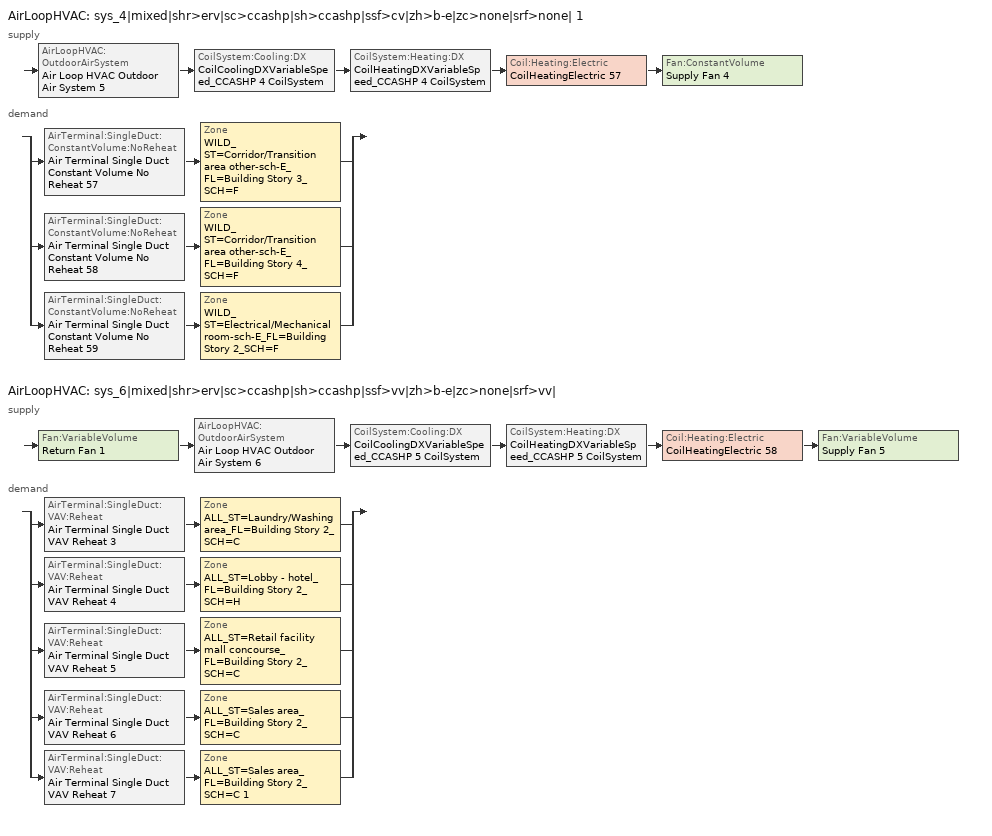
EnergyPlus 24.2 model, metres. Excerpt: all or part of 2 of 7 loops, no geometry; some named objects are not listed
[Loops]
AirLoopHVAC 'sys_4|mixed|shr>erv|sc>ccashp|sh>ccashp|ssf>cv|zh>b-e|zc>none|srf>none| 1'
 supply: AirLoopHVAC:OutdoorAirSystem 'Air Loop HVAC Outdoor Air System 5' > CoilSystem:Cooling:DX 'CoilCoolingDXVariableSpeed_CCASHP 4 CoilSystem' > CoilSystem:Heating:DX 'CoilHeatingDXVariableSpeed_CCASHP 4 CoilSystem' > Coil:Heating:Electric 'CoilHeatingElectric 57' > Fan:ConstantVolume 'Supply Fan 4'
 demand: split
  | AirTerminal:SingleDuct:ConstantVolume:NoReheat 'Air Terminal Single Duct Constant Volume No Reheat 57' > Zone 'WILD_ST=Corridor/Transition area other-sch-E_FL=Building Story 3_SCH=F'
  | AirTerminal:SingleDuct:ConstantVolume:NoReheat 'Air Terminal Single Duct Constant Volume No Reheat 58' > Zone 'WILD_ST=Corridor/Transition area other-sch-E_FL=Building Story 4_SCH=F'
  | AirTerminal:SingleDuct:ConstantVolume:NoReheat 'Air Terminal Single Duct Constant Volume No Reheat 59' > Zone 'WILD_ST=Electrical/Mechanical room-sch-E_FL=Building Story 2_SCH=F'
AirLoopHVAC 'sys_6|mixed|shr>erv|sc>ccashp|sh>ccashp|ssf>vv|zh>b-e|zc>none|srf>vv|'
 supply: Fan:VariableVolume 'Return Fan 1' > AirLoopHVAC:OutdoorAirSystem 'Air Loop HVAC Outdoor Air System 6' > CoilSystem:Cooling:DX 'CoilCoolingDXVariableSpeed_CCASHP 5 CoilSystem' > CoilSystem:Heating:DX 'CoilHeatingDXVariableSpeed_CCASHP 5 CoilSystem' > Coil:Heating:Electric 'CoilHeatingElectric 58' > Fan:VariableVolume 'Supply Fan 5'
 demand: split
  | AirTerminal:SingleDuct:VAV:Reheat 'Air Terminal Single Duct VAV Reheat 3' > Zone 'ALL_ST=Laundry/Washing area_FL=Building Story 2_SCH=C'
  | AirTerminal:SingleDuct:VAV:Reheat 'Air Terminal Single Duct VAV Reheat 4' > Zone 'ALL_ST=Lobby - hotel_FL=Building Story 2_SCH=H'
  | AirTerminal:SingleDuct:VAV:Reheat 'Air Terminal Single Duct VAV Reheat 5' > Zone 'ALL_ST=Retail facility mall concourse_FL=Building Story 2_SCH=C'
  | AirTerminal:SingleDuct:VAV:Reheat 'Air Terminal Single Duct VAV Reheat 6' > Zone 'ALL_ST=Sales area_FL=Building Story 2_SCH=C'
  | AirTerminal:SingleDuct:VAV:Reheat 'Air Terminal Single Duct VAV Reheat 7' > Zone 'ALL_ST=Sales area_FL=Building Story 2_SCH=C 1'
[ZoneControl:Thermostat] Temperature Difference Between Cutout And Setpoint {deltaC}=0
Name | Zone or ZoneList | Control Type Schedule | Control 1
ALL_ST=Laundry/Washing area_FL=Building Story 2_SCH=C Thermostat | ALL_ST=Laundry/Washing area_FL=Building Story 2_SCH=C | ALL_ST=Laundry/Washing area_FL=Building Story 2_SCH=C Thermostat Schedule | Space Function Laundry/Washing area Thermostat 3
ALL_ST=Lobby - hotel_FL=Building Story 2_SCH=H Thermostat | ALL_ST=Lobby - hotel_FL=Building Story 2_SCH=H | ALL_ST=Lobby - hotel_FL=Building Story 2_SCH=H Thermostat Schedule | Space Function Lobby - hotel Thermostat 3
ALL_ST=Retail facility mall concourse_FL=Building Story 2_SCH=C Thermostat | ALL_ST=Retail facility mall concourse_FL=Building Story 2_SCH=C | ALL_ST=Retail facility mall concourse_FL=Building Story 2_SCH=C Thermostat Schedule | Space Function Retail facility mall concourse Thermostat 3
ALL_ST=Sales area_FL=Building Story 2_SCH=C Thermostat | ALL_ST=Sales area_FL=Building Story 2_SCH=C | ALL_ST=Sales area_FL=Building Story 2_SCH=C Thermostat Schedule | Space Function Sales area Thermostat 5
ALL_ST=Sales area_FL=Building Story 2_SCH=C 1 Thermostat | ALL_ST=Sales area_FL=Building Story 2_SCH=C 1 | ALL_ST=Sales area_FL=Building Story 2_SCH=C 1 Thermostat Schedule | Space Function Sales area Thermostat 6
WILD_ST=Corridor/Transition area other-sch-E_FL=Building Story 3_SCH=F Thermostat | WILD_ST=Corridor/Transition area other-sch-E_FL=Building Story 3_SCH=F | WILD_ST=Corridor/Transition area other-sch-E_FL=Building Story 3_SCH=F Thermostat Schedule | Space Function Corridor/Transition area other-sch-F Thermostat 1
WILD_ST=Corridor/Transition area other-sch-E_FL=Building Story 4_SCH=F Thermostat | WILD_ST=Corridor/Transition area other-sch-E_FL=Building Story 4_SCH=F | WILD_ST=Corridor/Transition area other-sch-E_FL=Building Story 4_SCH=F Thermostat Schedule | Space Function Corridor/Transition area other-sch-F Thermostat 2
WILD_ST=Electrical/Mechanical room-sch-E_FL=Building Story 2_SCH=F Thermostat | WILD_ST=Electrical/Mechanical room-sch-E_FL=Building Story 2_SCH=F | WILD_ST=Electrical/Mechanical room-sch-E_FL=Building Story 2_SCH=F Thermostat Schedule | Space Function Electrical/Mechanical room-sch-F Thermostat 1
[ThermostatSetpoint:DualSetpoint]
Name | Heating Setpoint Temperature Schedule | Cooling Setpoint Temperature Schedule
Space Function Laundry/Washing area Thermostat 3; Space Function Retail facility mall concourse Thermostat 3; Space Function Sales area Thermostat 5; Space Function Sales area Thermostat 6 | NECB-C-Thermostat Setpoint-Heating | NECB-C-Thermostat Setpoint-Cooling
Space Function Lobby - hotel Thermostat 3 | NECB-H-Thermostat Setpoint-Heating | NECB-H-Thermostat Setpoint-Cooling
Space Function Corridor/Transition area other-sch-F Thermostat 1; Space Function Corridor/Transition area other-sch-F Thermostat 2; Space Function Electrical/Mechanical room-sch-F Thermostat 1 | NECB-F-Thermostat Setpoint-Heating | NECB-F-Thermostat Setpoint-Cooling
[AirTerminal:SingleDuct:VAV:Reheat] Availability Schedule=Always On Discrete; Maximum Air Flow Rate {m3/s}=Autosize; Zone Minimum Air Flow Input Method=Constant; Constant Minimum Air Flow Fraction=0.3; Fixed Minimum Air Flow Rate {m3/s}=0; Maximum Hot Water or Steam Flow Rate {m3/s}=Autosize; Minimum Hot Water or Steam Flow Rate {m3/s}=0; Convergence Tolerance=0.001; Damper Heating Action=Normal; Maximum Flow per Zone Floor Area During Reheat {m3/s-m2}=Autocalculate; Maximum Flow Fraction During Reheat=0.5; Maximum Reheat Air Temperature {C}=43
Name | Reheat Coil
Air Terminal Single Duct VAV Reheat 3 | Coil Heating Electric 3
Air Terminal Single Duct VAV Reheat 4 | Coil Heating Electric 4
Air Terminal Single Duct VAV Reheat 5 | Coil Heating Electric 5
Air Terminal Single Duct VAV Reheat 6 | Coil Heating Electric 6
Air Terminal Single Duct VAV Reheat 7 | Coil Heating Electric 7
[Coil:Heating:Electric] Availability Schedule=Always On Discrete; Efficiency=1
Name | Nominal Capacity {W}
Coil Heating Electric 3 | 6949.24
Coil Heating Electric 4 | 32207.8
Coil Heating Electric 5 | 13501.1
Coil Heating Electric 6 | 3606.27
Coil Heating Electric 7 | 5549.28
CoilHeatingElectric 57; CoilHeatingElectric 58 | Autosize
[ZoneHVAC:Baseboard:Convective:Electric] Availability Schedule=Always On Discrete; Heating Design Capacity {W}=Autosize; Efficiency=1
ZoneHVACBaseboardConvectiveElectric 61; ZoneHVACBaseboardConvectiveElectric 62; ZoneHVACBaseboardConvectiveElectric 63; ZoneHVACBaseboardConvectiveElectric 64; ZoneHVACBaseboardConvectiveElectric 65; ZoneHVACBaseboardConvectiveElectric 58; ZoneHVACBaseboardConvectiveElectric 59; ZoneHVACBaseboardConvectiveElectric 60
[Zone equipment]
ALL_ST=Laundry/Washing area_FL=Building Story 2_SCH=C: Air Terminal Single Duct VAV Reheat 3, ZoneHVACBaseboardConvectiveElectric 61
ALL_ST=Lobby - hotel_FL=Building Story 2_SCH=H: Air Terminal Single Duct VAV Reheat 4, ZoneHVACBaseboardConvectiveElectric 62
ALL_ST=Retail facility mall concourse_FL=Building Story 2_SCH=C: Air Terminal Single Duct VAV Reheat 5, ZoneHVACBaseboardConvectiveElectric 63
ALL_ST=Sales area_FL=Building Story 2_SCH=C: Air Terminal Single Duct VAV Reheat 6, ZoneHVACBaseboardConvectiveElectric 64
ALL_ST=Sales area_FL=Building Story 2_SCH=C 1: Air Terminal Single Duct VAV Reheat 7, ZoneHVACBaseboardConvectiveElectric 65
WILD_ST=Corridor/Transition area other-sch-E_FL=Building Story 3_SCH=F: Air Terminal Single Duct Constant Volume No Reheat 57, ZoneHVACBaseboardConvectiveElectric 58
WILD_ST=Corridor/Transition area other-sch-E_FL=Building Story 4_SCH=F: Air Terminal Single Duct Constant Volume No Reheat 58, ZoneHVACBaseboardConvectiveElectric 59
WILD_ST=Electrical/Mechanical room-sch-E_FL=Building Story 2_SCH=F: Air Terminal Single Duct Constant Volume No Reheat 59, ZoneHVACBaseboardConvectiveElectric 60
[Sizing:Zone] Zone Cooling Design Supply Air Temperature Input Method=TemperatureDifference; Zone Cooling Design Supply Air Temperature {C}=13; Zone Cooling Design Supply Air Temperature Difference {deltaC}=11; Zone Heating Design Supply Air Temperature Input Method=TemperatureDifference; Zone Heating Design Supply Air Temperature {C}=43; Zone Heating Design Supply Air Temperature Difference {deltaC}=21; Zone Cooling Design Supply Air Humidity Ratio {kgWater/kgDryAir}=0.0085; Zone Heating Design Supply Air Humidity Ratio {kgWater/kgDryAir}=0.008; Zone Heating Sizing Factor=1.3; Zone Cooling Sizing Factor=1.1; Cooling Design Air Flow Method=DesignDay; Cooling Design Air Flow Rate {m3/s}=0; Cooling Minimum Air Flow per Zone Floor Area {m3/s-m2}=0.000762; Cooling Minimum Air Flow {m3/s}=0; Cooling Minimum Air Flow Fraction=0; Heating Design Air Flow Method=DesignDay; Heating Design Air Flow Rate {m3/s}=0; Heating Maximum Air Flow per Zone Floor Area {m3/s-m2}=0.002032; Heating Maximum Air Flow {m3/s}=0.141576; Heating Maximum Air Flow Fraction=0.3; Account for Dedicated Outdoor Air System=No; Zone Load Sizing Method=Sensible Load Only No Latent Load; Zone Latent Cooling Design Supply Air Humidity Ratio Input Method=HumidityRatioDifference; Zone Cooling Design Supply Air Humidity Ratio Difference {kgWater/kgDryAir}=0.005; Zone Latent Heating Design Supply Air Humidity Ratio Input Method=HumidityRatioDifference; Zone Humidification Design Supply Air Humidity Ratio Difference {kgWater/kgDryAir}=0.005; Type of Space Sum to Use=Coincident
Name | Design Specification Outdoor Air Object
ALL_ST=Laundry/Washing area_FL=Building Story 2_SCH=C | ALL_ST=Laundry/Washing area_FL=Building Story 2_SCH=C DSOA Space List
ALL_ST=Lobby - hotel_FL=Building Story 2_SCH=H | ALL_ST=Lobby - hotel_FL=Building Story 2_SCH=H DSOA Space List
ALL_ST=Retail facility mall concourse_FL=Building Story 2_SCH=C | ALL_ST=Retail facility mall concourse_FL=Building Story 2_SCH=C DSOA Space List
ALL_ST=Sales area_FL=Building Story 2_SCH=C | ALL_ST=Sales area_FL=Building Story 2_SCH=C DSOA Space List
ALL_ST=Sales area_FL=Building Story 2_SCH=C 1 | ALL_ST=Sales area_FL=Building Story 2_SCH=C 1 DSOA Space List
WILD_ST=Corridor/Transition area other-sch-E_FL=Building Story 3_SCH=F | WILD_ST=Corridor/Transition area other-sch-E_FL=Building Story 3_SCH=F DSOA Space List
WILD_ST=Corridor/Transition area other-sch-E_FL=Building Story 4_SCH=F | WILD_ST=Corridor/Transition area other-sch-E_FL=Building Story 4_SCH=F DSOA Space List
WILD_ST=Electrical/Mechanical room-sch-E_FL=Building Story 2_SCH=F | WILD_ST=Electrical/Mechanical room-sch-E_FL=Building Story 2_SCH=F DSOA Space List
[Controller:MechanicalVentilation] Demand Controlled Ventilation=No; System Outdoor Air Method=ZoneSum
Name | Availability Schedule | Zone or ZoneList Name 1 | Design Specification Outdoor Air Object Name 1 | Zone or ZoneList Name 2 | Design Specification Outdoor Air Object Name 2 | Zone or ZoneList Name 3 | Design Specification Outdoor Air Object Name 3 | Zone or ZoneList Name 4 | Design Specification Outdoor Air Object Name 4 | Zone or ZoneList Name 5 | Design Specification Outdoor Air Object Name 5
Controller Mechanical Ventilation 6 | sys_6|mixed|shr>none|sc>ccashp|sh>ccashp|ssf>vv|zh>b-e|zc>none|srf>vv| Occ Sch | ALL_ST=Laundry/Washing area_FL=Building Story 2_SCH=C | Space Function Laundry/Washing area Ventilation | ALL_ST=Lobby - hotel_FL=Building Story 2_SCH=H | Space Function Lobby - hotel Ventilation | ALL_ST=Retail facility mall concourse_FL=Building Story 2_SCH=C | Space Function Retail facility mall concourse Ventilation | ALL_ST=Sales area_FL=Building Story 2_SCH=C | Space Function Sales area Ventilation | ALL_ST=Sales area_FL=Building Story 2_SCH=C 1 | Space Function Sales area Ventilation
Controller Mechanical Ventilation 5 | sys_4|mixed|shr>none|sc>ccashp|sh>ccashp|ssf>cv|zh>b-e|zc>none|srf>none| 1 Occ Sch | WILD_ST=Corridor/Transition area other-sch-E_FL=Building Story 3_SCH=F | Space Function Corridor/Transition area other-sch-F Ventilation | WILD_ST=Corridor/Transition area other-sch-E_FL=Building Story 4_SCH=F | Space Function Corridor/Transition area other-sch-F Ventilation | WILD_ST=Electrical/Mechanical room-sch-E_FL=Building Story 2_SCH=F | Space Function Electrical/Mechanical room-sch-F Ventilation
[DesignSpecification:OutdoorAir] Outdoor Air Method=Sum; Outdoor Air Flow per Zone {m3/s}=0; Outdoor Air Flow Air Changes per Hour {1/hr}=0
Name | Outdoor Air Flow per Person {m3/s-person} | Outdoor Air Flow per Zone Floor Area {m3/s-m2}
Space Function Laundry/Washing area Ventilation | 0.00507815 | 0.0006096
Space Function Lobby - hotel Ventilation | 0.0114258 | 0.0003048
Space Function Retail facility mall concourse Ventilation | 0.0304689 | 0.0003048
Space Function Sales area Ventilation | 0.0171388 | 0.0006096
Space Function Corridor/Transition area other-sch-F Ventilation; Space Function Electrical/Mechanical room-sch-F Ventilation | 0 | 0.0003048
[DesignSpecification:OutdoorAir:SpaceList]
Name | Space Name 1 | Space Design Specification Outdoor Air Object Name 1
ALL_ST=Laundry/Washing area_FL=Building Story 2_SCH=C DSOA Space List | Laundry_Flr_1 | Space Function Laundry/Washing area Ventilation
ALL_ST=Lobby - hotel_FL=Building Story 2_SCH=H DSOA Space List | Lobby_Flr_1 | Space Function Lobby - hotel Ventilation
ALL_ST=Retail facility mall concourse_FL=Building Story 2_SCH=C DSOA Space List | Cafe_Flr_1 | Space Function Retail facility mall concourse Ventilation
ALL_ST=Sales area_FL=Building Story 2_SCH=C DSOA Space List | Retail_2_Flr_1 | Space Function Sales area Ventilation
ALL_ST=Sales area_FL=Building Story 2_SCH=C 1 DSOA Space List | Retail_1_Flr_1 | Space Function Sales area Ventilation
WILD_ST=Corridor/Transition area other-sch-E_FL=Building Story 3_SCH=F DSOA Space List | Corridor_Flr_3 | Space Function Corridor/Transition area other-sch-F Ventilation
WILD_ST=Corridor/Transition area other-sch-E_FL=Building Story 4_SCH=F DSOA Space List | Corridor_Flr_6 | Space Function Corridor/Transition area other-sch-F Ventilation
WILD_ST=Electrical/Mechanical room-sch-E_FL=Building Story 2_SCH=F DSOA Space List | Mech_Flr_1 | Space Function Electrical/Mechanical room-sch-F Ventilation
[AirTerminal:SingleDuct:ConstantVolume:NoReheat] Availability Schedule=Always On Discrete; Maximum Air Flow Rate {m3/s}=AutoSize
Air Terminal Single Duct Constant Volume No Reheat 57; Air Terminal Single Duct Constant Volume No Reheat 58; Air Terminal Single Duct Constant Volume No Reheat 59
[AirLoopHVAC] Design Supply Air Flow Rate {m3/s}=AutoSize; Design Return Air Flow Fraction of Supply Air Flow=1
sys_4|mixed|shr>erv|sc>ccashp|sh>ccashp|ssf>cv|zh>b-e|zc>none|srf>none| 1; sys_6|mixed|shr>erv|sc>ccashp|sh>ccashp|ssf>vv|zh>b-e|zc>none|srf>vv|
[Sizing:System] Type of Load to Size On=Sensible; Design Outdoor Air Flow Rate {m3/s}=Autosize; Central Heating Maximum System Air Flow Ratio=1; Preheat Design Temperature {C}=7; Preheat Design Humidity Ratio {kgWater/kgDryAir}=0.008; Precool Design Temperature {C}=13; Precool Design Humidity Ratio {kgWater/kgDryAir}=0.008; Central Cooling Design Supply Air Temperature {C}=13; Central Heating Design Supply Air Temperature {C}=43; Type of Zone Sum to Use=NonCoincident; 100% Outdoor Air in Cooling=No; 100% Outdoor Air in Heating=No; Central Cooling Design Supply Air Humidity Ratio {kgWater/kgDryAir}=0.0085; Central Heating Design Supply Air Humidity Ratio {kgWater/kgDryAir}=0.008; Cooling Supply Air Flow Rate Method=DesignDay; Cooling Supply Air Flow Rate {m3/s}=0; Cooling Supply Air Flow Rate Per Floor Area {m3/s-m2}=0.00996765; Cooling Fraction of Autosized Cooling Supply Air Flow Rate=1; Cooling Supply Air Flow Rate Per Unit Cooling Capacity {m3/s-W}=3.94755e-05; Heating Supply Air Flow Rate Method=DesignDay; Heating Supply Air Flow Rate {m3/s}=0; Heating Supply Air Flow Rate Per Floor Area {m3/s-m2}=0.00996765; Heating Fraction of Autosized Heating Supply Air Flow Rate=1; Heating Fraction of Autosized Cooling Supply Air Flow Rate=1; Heating Supply Air Flow Rate Per Unit Heating Capacity {m3/s-W}=3.15882e-05; System Outdoor Air Method=ZoneSum; Zone Maximum Outdoor Air Fraction=1; Cooling Design Capacity Method=CoolingDesignCapacity; Cooling Design Capacity {W}=Autosize; Cooling Design Capacity Per Floor Area {W/m2}=234.7; Fraction of Autosized Cooling Design Capacity=1; Heating Design Capacity Method=HeatingDesignCapacity; Heating Design Capacity {W}=Autosize; Heating Design Capacity Per Floor Area {W/m2}=157; Fraction of Autosized Heating Design Capacity=1; Central Cooling Capacity Control Method=OnOff; Occupant Diversity=Autosize
sys_4|mixed|shr>erv|sc>ccashp|sh>ccashp|ssf>cv|zh>b-e|zc>none|srf>none| 1; sys_6|mixed|shr>erv|sc>ccashp|sh>ccashp|ssf>vv|zh>b-e|zc>none|srf>vv|
[Controller:OutdoorAir] Minimum Outdoor Air Flow Rate {m3/s}=Autosize; Maximum Outdoor Air Flow Rate {m3/s}=Autosize; Economizer Control Type=DifferentialEnthalpy; Economizer Control Action Type=ModulateFlow; Lockout Type=NoLockout; Minimum Limit Type=FixedMinimum; High Humidity Control=No; High Humidity Outdoor Air Flow Ratio=1; Control High Indoor Humidity Based on Outdoor Humidity Ratio=Yes; Heat Recovery Bypass Control Type=BypassWhenOAFlowGreaterThanMinimum; Economizer Operation Staging=InterlockedWithMechanicalCooling
Name | Minimum Outdoor Air Schedule | Mechanical Ventilation Controller
Controller Outdoor Air 5 | sys_4|mixed|shr>none|sc>ccashp|sh>ccashp|ssf>cv|zh>b-e|zc>none|srf>none| 1 Occ Sch | Controller Mechanical Ventilation 5
Controller Outdoor Air 6 | sys_6|mixed|shr>none|sc>ccashp|sh>ccashp|ssf>vv|zh>b-e|zc>none|srf>vv| Occ Sch | Controller Mechanical Ventilation 6
[HeatExchanger:AirToAir:SensibleAndLatent] Availability Schedule=Always On Discrete; Nominal Supply Air Flow Rate {m3/s}=Autosize; Sensible Effectiveness at 100% Heating Air Flow=0.5; Latent Effectiveness at 100% Heating Air Flow=0.5; Sensible Effectiveness at 100% Cooling Air Flow=0.5; Latent Effectiveness at 100% Cooling Air Flow=0.5; Supply Air Outlet Temperature Control=Yes; Heat Exchanger Type=Rotary; Frost Control Type=ExhaustOnly; Threshold Temperature {C}=-23.3; Initial Defrost Time Fraction=0.167; Rate of Defrost Time Fraction Increase {1/K}=1.44; Economizer Lockout=Yes
Name | Nominal Electric Power {W} | Sensible Effectiveness of Heating Air Flow Curve | Latent Effectiveness of Heating Air Flow Curve | Sensible Effectiveness of Cooling Air Flow Curve | Latent Effectiveness of Cooling Air Flow Curve
sys_4|mixed|shr>none|sc>ccashp|sh>ccashp|ssf>cv|zh>b-e|zc>none|srf>none| 1 ERV | 516.69 | sys_4|mixed|shr>none|sc>ccashp|sh>ccashp|ssf>cv|zh>b-e|zc>none|srf>none| 1 ERV_SensHeatEff 1 | sys_4|mixed|shr>none|sc>ccashp|sh>ccashp|ssf>cv|zh>b-e|zc>none|srf>none| 1 ERV_LatHeatEff 1 | sys_4|mixed|shr>none|sc>ccashp|sh>ccashp|ssf>cv|zh>b-e|zc>none|srf>none| 1 ERV_SensCoolEff 1 | sys_4|mixed|shr>none|sc>ccashp|sh>ccashp|ssf>cv|zh>b-e|zc>none|srf>none| 1 ERV_LatCoolEff 1
sys_6|mixed|shr>none|sc>ccashp|sh>ccashp|ssf>vv|zh>b-e|zc>none|srf>vv| ERV | 1827.77 | sys_6|mixed|shr>none|sc>ccashp|sh>ccashp|ssf>vv|zh>b-e|zc>none|srf>vv| ERV_SensHeatEff 1 | sys_6|mixed|shr>none|sc>ccashp|sh>ccashp|ssf>vv|zh>b-e|zc>none|srf>vv| ERV_LatHeatEff 1 | sys_6|mixed|shr>none|sc>ccashp|sh>ccashp|ssf>vv|zh>b-e|zc>none|srf>vv| ERV_SensCoolEff 1 | sys_6|mixed|shr>none|sc>ccashp|sh>ccashp|ssf>vv|zh>b-e|zc>none|srf>vv| ERV_LatCoolEff 1
[SetpointManager:OutdoorAirPretreat] Control Variable=Temperature; Minimum Setpoint Temperature {C}=-99; Maximum Setpoint Temperature {C}=99; Minimum Setpoint Humidity Ratio {kgWater/kgDryAir}=1e-05; Maximum Setpoint Humidity Ratio {kgWater/kgDryAir}=1
Name | Setpoint Node or NodeList
Setpoint Manager Outdoor Air Pretreat 5 | sys_4|mixed|shr>none|sc>ccashp|sh>ccashp|ssf>cv|zh>b-e|zc>none|srf>none| 1 ERV Primary Outlet Air Node
Setpoint Manager Outdoor Air Pretreat 6 | sys_6|mixed|shr>none|sc>ccashp|sh>ccashp|ssf>vv|zh>b-e|zc>none|srf>vv| ERV Primary Outlet Air Node
[SetpointManager:MixedAir] Control Variable=Temperature
Name | Setpoint Node or NodeList
sys_4|mixed|shr>erv|sc>ccashp|sh>ccashp|ssf>cv|zh>b-e|zc>none|srf>none| 1 Mixed Air Node OS Default SPM | sys_4|mixed|shr>erv|sc>ccashp|sh>ccashp|ssf>cv|zh>b-e|zc>none|srf>none| 1 Mixed Air Node
CoilCoolingDXVariableSpeed_CCASHP 4 Outlet Air Node OS Default SPM | CoilCoolingDXVariableSpeed_CCASHP 4 Outlet Air Node
CoilHeatingDXVariableSpeed_CCASHP 4 Outlet Air Node OS Default SPM | CoilHeatingDXVariableSpeed_CCASHP 4 Outlet Air Node
CoilHeatingElectric 57 Outlet Air Node OS Default SPM | CoilHeatingElectric 57 Outlet Air Node
Return Fan 1 Outlet Air Node OS Default SPM | Return Fan 1 Outlet Air Node
sys_6|mixed|shr>erv|sc>ccashp|sh>ccashp|ssf>vv|zh>b-e|zc>none|srf>vv| Mixed Air Node OS Default SPM | sys_6|mixed|shr>erv|sc>ccashp|sh>ccashp|ssf>vv|zh>b-e|zc>none|srf>vv| Mixed Air Node
CoilCoolingDXVariableSpeed_CCASHP 5 Outlet Air Node OS Default SPM | CoilCoolingDXVariableSpeed_CCASHP 5 Outlet Air Node
CoilHeatingDXVariableSpeed_CCASHP 5 Outlet Air Node OS Default SPM | CoilHeatingDXVariableSpeed_CCASHP 5 Outlet Air Node
[CoilSystem:Cooling:DX]
Name | Cooling Coil
CoilCoolingDXVariableSpeed_CCASHP 4 CoilSystem | CoilCoolingDXVariableSpeed_CCASHP 4
CoilCoolingDXVariableSpeed_CCASHP 5 CoilSystem | CoilCoolingDXVariableSpeed_CCASHP 5
[Coil:Cooling:DX:VariableSpeed] Number of Speeds=1; Nominal Speed Level=1; Rated Air Flow Rate At Selected Nominal Speed Level {m3/s}=AutoSize; Nominal Time for Condensate to Begin Leaving the Coil {s}=0; Initial Moisture Evaporation Rate Divided by Steady-State AC Latent Capacity=0; Maximum Cycling Rate {cycles/hr}=2.5; Latent Capacity Time Constant {s}=60; Fan Delay Time {s}=60; Energy Part Load Fraction Curve=Mitsubishi Hyper Heating VRF Outdoor Unit CPLFFPLR curve; Condenser Type=AirCooled; Evaporative Condenser Pump Rated Power Consumption {W}=0; Crankcase Heater Capacity {W}=1e-06; Maximum Outdoor Dry-Bulb Temperature for Crankcase Heater Operation {C}=10; Minimum Outdoor Dry-Bulb Temperature for Compressor Operation {C}=-25; Basin Heater Capacity {W/K}=0; Basin Heater Setpoint Temperature {C}=2; Speed Reference Unit Gross Rated Total Cooling Capacity 1 {W}=8914.19; Speed Reference Unit Gross Rated Sensible Heat Ratio 1=0.79; Speed Reference Unit Gross Rated Cooling COP 1 {W/W}=3.76; Speed Reference Unit Rated Air Flow Rate 1 {m3/s}=0.944; Speed Rated Evaporator Fan Power Per Volume Flow Rate 2017 1 {W/(m3/s)}=773.3; Speed Rated Evaporator Fan Power Per Volume Flow Rate 2023 1 {W/(m3/s)}=934.4; Speed Total Cooling Capacity Function of Temperature Curve Name 1=Mitsubishi Hyper Heating VRF Outdoor Unit CCAPFT curve; Speed Total Cooling Capacity Function of Air Flow Fraction Curve Name 1=Mitsubishi Hyper Heating VRF Outdoor Unit CCAPFFF curve; Speed Energy Input Ratio Function of Temperature Curve Name 1=Mitsubishi Hyper Heating VRF Outdoor Unit CEIRFT curve; Speed Energy Input Ratio Function of Air Flow Fraction Curve Name 1=Mitsubishi Hyper Heating VRF Outdoor Unit CEIRFFF curve
Name | Gross Rated Total Cooling Capacity At Selected Nominal Speed Level {W}
CoilCoolingDXVariableSpeed_CCASHP 4 | 96291.4
CoilCoolingDXVariableSpeed_CCASHP 5 | 130531
[CoilSystem:Heating:DX]
Name | Heating Coil
CoilHeatingDXVariableSpeed_CCASHP 4 CoilSystem | CoilHeatingDXVariableSpeed_CCASHP 4
CoilHeatingDXVariableSpeed_CCASHP 5 CoilSystem | CoilHeatingDXVariableSpeed_CCASHP 5
[Coil:Heating:DX:VariableSpeed] Number of Speeds=1; Nominal Speed Level=1; Rated Air Flow Rate At Selected Nominal Speed Level {m3/s}=AutoSize; Energy Part Load Fraction Curve=Mitsubishi Hyper Heating VRF Outdoor Unit HPLFFPLR curve; Defrost Energy Input Ratio Function of Temperature Curve=Mitsubishi Hyper Heating VRF Outdoor Unit Defrost HEIRFT curve; Minimum Outdoor Dry-Bulb Temperature for Compressor Operation {C}=-25; Maximum Outdoor Dry-Bulb Temperature for Defrost Operation {C}=5; Crankcase Heater Capacity {W}=1e-06; Maximum Outdoor Dry-Bulb Temperature for Crankcase Heater Operation {C}=10; Defrost Strategy=ReverseCycle; Defrost Control=OnDemand; Defrost Time Period Fraction=0.166667; Resistive Defrost Heater Capacity {W}=AutoSize; Speed Reference Unit Gross Rated Heating Capacity 1 {W}=9124.85; Speed Reference Unit Rated Air Flow Rate 1 {m3/s}=0.653; Speed Rated Supply Air Fan Power Per Volume Flow Rate 2017 1 {W/(m3/s)}=773.3; Speed Rated Supply Air Fan Power Per Volume Flow Rate 2023 1 {W/(m3/s)}=934.4; Speed Heating Capacity Function of Temperature Curve Name 1=Mitsubishi Hyper Heating VRF Outdoor Unit HCAPFT curve; Speed Total  Heating Capacity Function of Air Flow Fraction Curve Name 1=Mitsubishi Hyper Heating VRF Outdoor Unit HCAPFFF curve; Speed Energy Input Ratio Function of Temperature Curve Name 1=Mitsubishi Hyper Heating VRF Outdoor Unit HEIRFT curve; Speed Energy Input Ratio Function of Air Flow Fraction Curve Name 1=Mitsubishi Hyper Heating VRF Outdoor Unit HEIRFFF curve
Name | Rated Heating Capacity At Selected Nominal Speed Level {W} | Speed Reference Unit Gross Rated Heating COP 1 {W/W}
CoilHeatingDXVariableSpeed_CCASHP 4 | 96291.4 | 4.30923
CoilHeatingDXVariableSpeed_CCASHP 5 | 130531 | 4.37632
[Fan:ConstantVolume]
Supply Fan 4: Availability Schedule=sys_4|mixed|shr>none|sc>ccashp|sh>ccashp|ssf>cv|zh>b-e|zc>none|srf>none| 1 Occ Sch; Fan Total Efficiency=0.39975; Pressure Rise {Pa}=640; Maximum Flow Rate {m3/s}=AutoSize; Motor Efficiency=0.615; Motor In Airstream Fraction=1
[SetpointManager:SingleZone:Reheat]
Setpoint Manager Single Zone Reheat 3: Control Variable=Temperature; Minimum Supply Air Temperature {C}=13; Maximum Supply Air Temperature {C}=43; Control Zone=WILD_ST=Corridor/Transition area other-sch-E_FL=Building Story 3_SCH=F; Setpoint Node or NodeList=sys_4|mixed|shr>erv|sc>ccashp|sh>ccashp|ssf>cv|zh>b-e|zc>none|srf>none| 1 Supply Outlet Node
[Fan:VariableVolume] Availability Schedule=sys_6|mixed|shr>none|sc>ccashp|sh>ccashp|ssf>vv|zh>b-e|zc>none|srf>vv| Occ Sch; Maximum Flow Rate {m3/s}=AutoSize; Fan Power Minimum Flow Rate Input Method=Fraction; Fan Power Minimum Air Flow Rate {m3/s}=0; Motor In Airstream Fraction=1; Fan Power Coefficient 5=0
Name | Fan Total Efficiency | Pressure Rise {Pa} | Fan Power Minimum Flow Fraction | Motor Efficiency | Fan Power Coefficient 1 | Fan Power Coefficient 2 | Fan Power Coefficient 3 | Fan Power Coefficient 4
Return Fan 1 | 0.299975 | 250 | 0.68 | 0.4615 | -2.4176 | 9.5874 | -11.559 | 5.4009
Supply Fan 5 | 0.549965 | 1000 | 0.5 | 0.8461 | -4.1457 | 16.803 | -19.471 | 7.8488
[SetpointManager:Warmest]
Setpoint Manager Warmest 2: Control Variable=Temperature; HVAC Air Loop=sys_6|mixed|shr>erv|sc>ccashp|sh>ccashp|ssf>vv|zh>b-e|zc>none|srf>vv|; Minimum Setpoint Temperature {C}=13; Maximum Setpoint Temperature {C}=22; Strategy=MaximumTemperature; Setpoint Node or NodeList=sys_6|mixed|shr>erv|sc>ccashp|sh>ccashp|ssf>vv|zh>b-e|zc>none|srf>vv| Supply Outlet Node
[Schedule:Day:Interval]
NECB-C-Thermostat Setpoint-Heating Sun|Hol Day: No, 09:00, 18, 10:00, 20, 19:00, 22, 24:00, 18
NECB-C-Thermostat Setpoint-Heating Default|Wkdy Day; NECB-C-Thermostat Setpoint-Heating Sat Day; NECB-C-Thermostat Setpoint-Heating Default: No, 07:00, 18, 08:00, 20, 21:00, 22, 24:00, 18
NECB-C-Thermostat Setpoint-Cooling Sun|Hol Day: No, 07:00, 35, 19:00, 24, 24:00, 35
NECB-C-Thermostat Setpoint-Cooling Default|Wkdy Day; NECB-C-Thermostat Setpoint-Cooling Sat Day; NECB-C-Thermostat Setpoint-Cooling Default: No, 07:00, 35, 21:00, 24, 24:00, 35
Schedule Day 20; sys_6|mixed|shr>none|sc>ccashp|sh>ccashp|ssf>vv|zh>b-e|zc>none|srf>vv| Occ Sch Default; Schedule Day 19; sys_6|mixed|shr>none|sc>ccashp|sh>ccashp|ssf>vv|zh>b-e|zc>none|srf>vv| Occ Sch Summer Design Day; sys_6|mixed|shr>none|sc>ccashp|sh>ccashp|ssf>vv|zh>b-e|zc>none|srf>vv| Occ Sch Winter Design Day; sys_4|mixed|shr>none|sc>ccashp|sh>ccashp|ssf>cv|zh>b-e|zc>none|srf>none| 1 Occ Sch Summer Design Day; sys_4|mixed|shr>none|sc>ccashp|sh>ccashp|ssf>cv|zh>b-e|zc>none|srf>none| 1 Occ Sch Winter Design Day: No, 24:00, 1
NECB-H-Thermostat Setpoint-Heating Sun|Hol Day; NECB-H-Thermostat Setpoint-Heating Default|Wkdy Day; NECB-H-Thermostat Setpoint-Heating Sat Day; NECB-H-Thermostat Setpoint-Heating Default; NECB-F-Thermostat Setpoint-Heating Sun|Hol Day; NECB-F-Thermostat Setpoint-Heating Default|Wkdy Day; NECB-F-Thermostat Setpoint-Heating Sat Day; NECB-F-Thermostat Setpoint-Heating Default: No, 01:00, 22, 07:00, 18, 08:00, 20, 24:00, 22
NECB-H-Thermostat Setpoint-Cooling Sun|Hol Day; NECB-H-Thermostat Setpoint-Cooling Default|Wkdy Day; NECB-H-Thermostat Setpoint-Cooling Sat Day; NECB-H-Thermostat Setpoint-Cooling Default; NECB-F-Thermostat Setpoint-Cooling Sun|Hol Day; NECB-F-Thermostat Setpoint-Cooling Default|Wkdy Day; NECB-F-Thermostat Setpoint-Cooling Sat Day; NECB-F-Thermostat Setpoint-Cooling Default: No, 24:00, 24
Schedule Day 18; sys_4|mixed|shr>none|sc>ccashp|sh>ccashp|ssf>cv|zh>b-e|zc>none|srf>none| 1 Occ Sch Default; Schedule Day 17: No, 10:00, 1, 16:00, 0, 24:00, 1
[Schedule:Week:Daily]
NECB-C-Thermostat Setpoint-Heating Week Rule - Jan1-Dec31: NECB-C-Thermostat Setpoint-Heating Sun|Hol Day, NECB-C-Thermostat Setpoint-Heating Default|Wkdy Day, NECB-C-Thermostat Setpoint-Heating Default|Wkdy Day, NECB-C-Thermostat Setpoint-Heating Default|Wkdy Day, NECB-C-Thermostat Setpoint-Heating Default|Wkdy Day, NECB-C-Thermostat Setpoint-Heating Default|Wkdy Day, NECB-C-Thermostat Setpoint-Heating Sat Day, NECB-C-Thermostat Setpoint-Heating Default, NECB-C-Thermostat Setpoint-Heating Default, NECB-C-Thermostat Setpoint-Heating Default, NECB-C-Thermostat Setpoint-Heating Default, NECB-C-Thermostat Setpoint-Heating Default
NECB-C-Thermostat Setpoint-Cooling Week Rule - Jan1-Dec31: NECB-C-Thermostat Setpoint-Cooling Sun|Hol Day, NECB-C-Thermostat Setpoint-Cooling Default|Wkdy Day, NECB-C-Thermostat Setpoint-Cooling Default|Wkdy Day, NECB-C-Thermostat Setpoint-Cooling Default|Wkdy Day, NECB-C-Thermostat Setpoint-Cooling Default|Wkdy Day, NECB-C-Thermostat Setpoint-Cooling Default|Wkdy Day, NECB-C-Thermostat Setpoint-Cooling Sat Day, NECB-C-Thermostat Setpoint-Cooling Default, NECB-C-Thermostat Setpoint-Cooling Default, NECB-C-Thermostat Setpoint-Cooling Default, NECB-C-Thermostat Setpoint-Cooling Default, NECB-C-Thermostat Setpoint-Cooling Default
sys_6|mixed|shr>none|sc>ccashp|sh>ccashp|ssf>vv|zh>b-e|zc>none|srf>vv| Occ Sch Week Rule - Jan1-Dec31: Schedule Day 20, sys_6|mixed|shr>none|sc>ccashp|sh>ccashp|ssf>vv|zh>b-e|zc>none|srf>vv| Occ Sch Default, sys_6|mixed|shr>none|sc>ccashp|sh>ccashp|ssf>vv|zh>b-e|zc>none|srf>vv| Occ Sch Default, sys_6|mixed|shr>none|sc>ccashp|sh>ccashp|ssf>vv|zh>b-e|zc>none|srf>vv| Occ Sch Default, sys_6|mixed|shr>none|sc>ccashp|sh>ccashp|ssf>vv|zh>b-e|zc>none|srf>vv| Occ Sch Default, sys_6|mixed|shr>none|sc>ccashp|sh>ccashp|ssf>vv|zh>b-e|zc>none|srf>vv| Occ Sch Default, Schedule Day 19, sys_6|mixed|shr>none|sc>ccashp|sh>ccashp|ssf>vv|zh>b-e|zc>none|srf>vv| Occ Sch Default, sys_6|mixed|shr>none|sc>ccashp|sh>ccashp|ssf>vv|zh>b-e|zc>none|srf>vv| Occ Sch Summer Design Day, sys_6|mixed|shr>none|sc>ccashp|sh>ccashp|ssf>vv|zh>b-e|zc>none|srf>vv| Occ Sch Winter Design Day, sys_6|mixed|shr>none|sc>ccashp|sh>ccashp|ssf>vv|zh>b-e|zc>none|srf>vv| Occ Sch Default, sys_6|mixed|shr>none|sc>ccashp|sh>ccashp|ssf>vv|zh>b-e|zc>none|srf>vv| Occ Sch Default
NECB-H-Thermostat Setpoint-Heating Week Rule - Jan1-Dec31: NECB-H-Thermostat Setpoint-Heating Sun|Hol Day, NECB-H-Thermostat Setpoint-Heating Default|Wkdy Day, NECB-H-Thermostat Setpoint-Heating Default|Wkdy Day, NECB-H-Thermostat Setpoint-Heating Default|Wkdy Day, NECB-H-Thermostat Setpoint-Heating Default|Wkdy Day, NECB-H-Thermostat Setpoint-Heating Default|Wkdy Day, NECB-H-Thermostat Setpoint-Heating Sat Day, NECB-H-Thermostat Setpoint-Heating Default, NECB-H-Thermostat Setpoint-Heating Default, NECB-H-Thermostat Setpoint-Heating Default, NECB-H-Thermostat Setpoint-Heating Default, NECB-H-Thermostat Setpoint-Heating Default
NECB-H-Thermostat Setpoint-Cooling Week Rule - Jan1-Dec31: NECB-H-Thermostat Setpoint-Cooling Sun|Hol Day, NECB-H-Thermostat Setpoint-Cooling Default|Wkdy Day, NECB-H-Thermostat Setpoint-Cooling Default|Wkdy Day, NECB-H-Thermostat Setpoint-Cooling Default|Wkdy Day, NECB-H-Thermostat Setpoint-Cooling Default|Wkdy Day, NECB-H-Thermostat Setpoint-Cooling Default|Wkdy Day, NECB-H-Thermostat Setpoint-Cooling Sat Day, NECB-H-Thermostat Setpoint-Cooling Default, NECB-H-Thermostat Setpoint-Cooling Default, NECB-H-Thermostat Setpoint-Cooling Default, NECB-H-Thermostat Setpoint-Cooling Default, NECB-H-Thermostat Setpoint-Cooling Default
NECB-F-Thermostat Setpoint-Heating Week Rule - Jan1-Dec31: NECB-F-Thermostat Setpoint-Heating Sun|Hol Day, NECB-F-Thermostat Setpoint-Heating Default|Wkdy Day, NECB-F-Thermostat Setpoint-Heating Default|Wkdy Day, NECB-F-Thermostat Setpoint-Heating Default|Wkdy Day, NECB-F-Thermostat Setpoint-Heating Default|Wkdy Day, NECB-F-Thermostat Setpoint-Heating Default|Wkdy Day, NECB-F-Thermostat Setpoint-Heating Sat Day, NECB-F-Thermostat Setpoint-Heating Default, NECB-F-Thermostat Setpoint-Heating Default, NECB-F-Thermostat Setpoint-Heating Default, NECB-F-Thermostat Setpoint-Heating Default, NECB-F-Thermostat Setpoint-Heating Default
NECB-F-Thermostat Setpoint-Cooling Week Rule - Jan1-Dec31: NECB-F-Thermostat Setpoint-Cooling Sun|Hol Day, NECB-F-Thermostat Setpoint-Cooling Default|Wkdy Day, NECB-F-Thermostat Setpoint-Cooling Default|Wkdy Day, NECB-F-Thermostat Setpoint-Cooling Default|Wkdy Day, NECB-F-Thermostat Setpoint-Cooling Default|Wkdy Day, NECB-F-Thermostat Setpoint-Cooling Default|Wkdy Day, NECB-F-Thermostat Setpoint-Cooling Sat Day, NECB-F-Thermostat Setpoint-Cooling Default, NECB-F-Thermostat Setpoint-Cooling Default, NECB-F-Thermostat Setpoint-Cooling Default, NECB-F-Thermostat Setpoint-Cooling Default, NECB-F-Thermostat Setpoint-Cooling Default
sys_4|mixed|shr>none|sc>ccashp|sh>ccashp|ssf>cv|zh>b-e|zc>none|srf>none| 1 Occ Sch Week Rule - Jan1-Dec31: Schedule Day 18, sys_4|mixed|shr>none|sc>ccashp|sh>ccashp|ssf>cv|zh>b-e|zc>none|srf>none| 1 Occ Sch Default, sys_4|mixed|shr>none|sc>ccashp|sh>ccashp|ssf>cv|zh>b-e|zc>none|srf>none| 1 Occ Sch Default, sys_4|mixed|shr>none|sc>ccashp|sh>ccashp|ssf>cv|zh>b-e|zc>none|srf>none| 1 Occ Sch Default, sys_4|mixed|shr>none|sc>ccashp|sh>ccashp|ssf>cv|zh>b-e|zc>none|srf>none| 1 Occ Sch Default, sys_4|mixed|shr>none|sc>ccashp|sh>ccashp|ssf>cv|zh>b-e|zc>none|srf>none| 1 Occ Sch Default, Schedule Day 17, sys_4|mixed|shr>none|sc>ccashp|sh>ccashp|ssf>cv|zh>b-e|zc>none|srf>none| 1 Occ Sch Default, sys_4|mixed|shr>none|sc>ccashp|sh>ccashp|ssf>cv|zh>b-e|zc>none|srf>none| 1 Occ Sch Summer Design Day, sys_4|mixed|shr>none|sc>ccashp|sh>ccashp|ssf>cv|zh>b-e|zc>none|srf>none| 1 Occ Sch Winter Design Day, sys_4|mixed|shr>none|sc>ccashp|sh>ccashp|ssf>cv|zh>b-e|zc>none|srf>none| 1 Occ Sch Default, sys_4|mixed|shr>none|sc>ccashp|sh>ccashp|ssf>cv|zh>b-e|zc>none|srf>none| 1 Occ Sch Default
[Schedule:Year]
NECB-C-Thermostat Setpoint-Heating: NECB-C-Thermostat Setpoint-Heating Week Rule - Jan1-Dec31, 1, 1, 12, 31
NECB-C-Thermostat Setpoint-Cooling: NECB-C-Thermostat Setpoint-Cooling Week Rule - Jan1-Dec31, 1, 1, 12, 31
sys_6|mixed|shr>none|sc>ccashp|sh>ccashp|ssf>vv|zh>b-e|zc>none|srf>vv| Occ Sch: sys_6|mixed|shr>none|sc>ccashp|sh>ccashp|ssf>vv|zh>b-e|zc>none|srf>vv| Occ Sch Week Rule - Jan1-Dec31, 1, 1, 12, 31
NECB-H-Thermostat Setpoint-Heating: NECB-H-Thermostat Setpoint-Heating Week Rule - Jan1-Dec31, 1, 1, 12, 31
NECB-H-Thermostat Setpoint-Cooling: NECB-H-Thermostat Setpoint-Cooling Week Rule - Jan1-Dec31, 1, 1, 12, 31
NECB-F-Thermostat Setpoint-Heating: NECB-F-Thermostat Setpoint-Heating Week Rule - Jan1-Dec31, 1, 1, 12, 31
NECB-F-Thermostat Setpoint-Cooling: NECB-F-Thermostat Setpoint-Cooling Week Rule - Jan1-Dec31, 1, 1, 12, 31
sys_4|mixed|shr>none|sc>ccashp|sh>ccashp|ssf>cv|zh>b-e|zc>none|srf>none| 1 Occ Sch: sys_4|mixed|shr>none|sc>ccashp|sh>ccashp|ssf>cv|zh>b-e|zc>none|srf>none| 1 Occ Sch Week Rule - Jan1-Dec31, 1, 1, 12, 31
[Schedule:Compact]
ALL_ST=Laundry/Washing area_FL=Building Story 2_SCH=C Thermostat Schedule; ALL_ST=Lobby - hotel_FL=Building Story 2_SCH=H Thermostat Schedule; ALL_ST=Retail facility mall concourse_FL=Building Story 2_SCH=C Thermostat Schedule; ALL_ST=Sales area_FL=Building Story 2_SCH=C Thermostat Schedule; ALL_ST=Sales area_FL=Building Story 2_SCH=C 1 Thermostat Schedule; WILD_ST=Corridor/Transition area other-sch-E_FL=Building Story 3_SCH=F Thermostat Schedule; WILD_ST=Corridor/Transition area other-sch-E_FL=Building Story 4_SCH=F Thermostat Schedule; WILD_ST=Electrical/Mechanical room-sch-E_FL=Building Story 2_SCH=F Thermostat Schedule: Through: 12/31, For: AllDays, Until: 24:00, 4
[Schedule:Constant]
Always On Discrete: Hourly Value=1
[Curve:Biquadratic] Minimum Value of x {BasedOnField A2}=15
Name | Coefficient1 Constant | Coefficient2 x | Coefficient3 x**2 | Coefficient4 y | Coefficient5 y**2 | Coefficient6 x*y | Maximum Value of x {BasedOnField A2} | Minimum Value of y {BasedOnField A3} | Maximum Value of y {BasedOnField A3}
Mitsubishi Hyper Heating VRF Outdoor Unit CCAPFT curve | 0.041806 | 0.0640406 | -0.000556932 | 0.00840778 | -0.00010814 | -0.000333479 | 24 | -5 | 43
Mitsubishi Hyper Heating VRF Outdoor Unit CEIRFT curve | 1.51115 | -0.0599811 | 0.000969596 | -0.00845921 | 0.000389855 | 0.000125837 | 24 | -5 | 43
Mitsubishi Hyper Heating VRF Outdoor Unit HCAPFT curve | 1.04243 | 0.0320234 | -0.00158028 | 0.0255781 | -0.000168303 | -0.00103771 | 27.2 | -25 | 15
Mitsubishi Hyper Heating VRF Outdoor Unit HEIRFT curve | 1.2246 | 0.0053626 | -0.000269902 | -0.0415824 | 0.000500483 | 0.000352842 | 27.2 | -25 | 15
[Curve:Quadratic] Coefficient3 x**2=0
Name | Coefficient1 Constant | Coefficient2 x | Minimum Value of x {BasedOnField A2} | Maximum Value of x {BasedOnField A2}
Mitsubishi Hyper Heating VRF Outdoor Unit CCAPFFF curve; Mitsubishi Hyper Heating VRF Outdoor Unit HCAPFFF curve | 0.8 | 0.2 | 0.5 | 1.5
Mitsubishi Hyper Heating VRF Outdoor Unit CEIRFFF curve; Mitsubishi Hyper Heating VRF Outdoor Unit HEIRFFF curve | 1 | 0 | 0 | 1
[Table:Lookup]
Mitsubishi Hyper Heating VRF Outdoor Unit CPLFFPLR curve: Mitsubishi Hyper Heating VRF Outdoor Unit CPLFFPLR curve Independent Variable List, None, 1, Dimensionless, 0, 0, 0, 0, 0, 0, 0, 0, 0, 0
Mitsubishi Hyper Heating VRF Outdoor Unit HPLFFPLR curve: Mitsubishi Hyper Heating VRF Outdoor Unit HPLFFPLR curve Independent Variable List, None, 1, Dimensionless, 0, 0, 0, 0, 0, 0, 0, 0, 0
Mitsubishi Hyper Heating VRF Outdoor Unit Defrost HEIRFT curve: Mitsubishi Hyper Heating VRF Outdoor Unit Defrost HEIRFT curve Independent Variable List, None, 1, Dimensionless, 1, 1, 1, 1, 1, 1, 1, 1, 1, 1, 1, 1, 1, 1, 1, 1, 1, 1, 1, 1, 1, 1
sys_4|mixed|shr>none|sc>ccashp|sh>ccashp|ssf>cv|zh>b-e|zc>none|srf>none| 1 ERV_SensHeatEff 1: sys_4|mixed|shr>none|sc>ccashp|sh>ccashp|ssf>cv|zh>b-e|zc>none|srf>none| 1 ERV_SensHeatEff 1 Independent Variable List, DivisorOnly, 0.5, 0, 10, Dimensionless, 0.5, 0.5
sys_4|mixed|shr>none|sc>ccashp|sh>ccashp|ssf>cv|zh>b-e|zc>none|srf>none| 1 ERV_LatHeatEff 1: sys_4|mixed|shr>none|sc>ccashp|sh>ccashp|ssf>cv|zh>b-e|zc>none|srf>none| 1 ERV_LatHeatEff 1 Independent Variable List, DivisorOnly, 0.5, 0, 10, Dimensionless, 0.5, 0.5
sys_4|mixed|shr>none|sc>ccashp|sh>ccashp|ssf>cv|zh>b-e|zc>none|srf>none| 1 ERV_SensCoolEff 1: sys_4|mixed|shr>none|sc>ccashp|sh>ccashp|ssf>cv|zh>b-e|zc>none|srf>none| 1 ERV_SensCoolEff 1 Independent Variable List, DivisorOnly, 0.5, 0, 10, Dimensionless, 0.5, 0.5
sys_4|mixed|shr>none|sc>ccashp|sh>ccashp|ssf>cv|zh>b-e|zc>none|srf>none| 1 ERV_LatCoolEff 1: sys_4|mixed|shr>none|sc>ccashp|sh>ccashp|ssf>cv|zh>b-e|zc>none|srf>none| 1 ERV_LatCoolEff 1 Independent Variable List, DivisorOnly, 0.5, 0, 10, Dimensionless, 0.5, 0.5
sys_6|mixed|shr>none|sc>ccashp|sh>ccashp|ssf>vv|zh>b-e|zc>none|srf>vv| ERV_SensHeatEff 1: sys_6|mixed|shr>none|sc>ccashp|sh>ccashp|ssf>vv|zh>b-e|zc>none|srf>vv| ERV_SensHeatEff 1 Independent Variable List, DivisorOnly, 0.5, 0, 10, Dimensionless, 0.5, 0.5
sys_6|mixed|shr>none|sc>ccashp|sh>ccashp|ssf>vv|zh>b-e|zc>none|srf>vv| ERV_LatHeatEff 1: sys_6|mixed|shr>none|sc>ccashp|sh>ccashp|ssf>vv|zh>b-e|zc>none|srf>vv| ERV_LatHeatEff 1 Independent Variable List, DivisorOnly, 0.5, 0, 10, Dimensionless, 0.5, 0.5
sys_6|mixed|shr>none|sc>ccashp|sh>ccashp|ssf>vv|zh>b-e|zc>none|srf>vv| ERV_SensCoolEff 1: sys_6|mixed|shr>none|sc>ccashp|sh>ccashp|ssf>vv|zh>b-e|zc>none|srf>vv| ERV_SensCoolEff 1 Independent Variable List, DivisorOnly, 0.5, 0, 10, Dimensionless, 0.5, 0.5
sys_6|mixed|shr>none|sc>ccashp|sh>ccashp|ssf>vv|zh>b-e|zc>none|srf>vv| ERV_LatCoolEff 1: sys_6|mixed|shr>none|sc>ccashp|sh>ccashp|ssf>vv|zh>b-e|zc>none|srf>vv| ERV_LatCoolEff 1 Independent Variable List, DivisorOnly, 0.5, 0, 10, Dimensionless, 0.5, 0.5
[Table:IndependentVariableList]
Mitsubishi Hyper Heating VRF Outdoor Unit CPLFFPLR curve Independent Variable List: Mitsubishi Hyper Heating VRF Outdoor Unit CPLFFPLR curve_ind_1
Mitsubishi Hyper Heating VRF Outdoor Unit HPLFFPLR curve Independent Variable List: Mitsubishi Hyper Heating VRF Outdoor Unit HPLFFPLR curve_ind_1
Mitsubishi Hyper Heating VRF Outdoor Unit Defrost HEIRFT curve Independent Variable List: Mitsubishi Hyper Heating VRF Outdoor Unit Defrost HEIRFT curve_ind_1, Mitsubishi Hyper Heating VRF Outdoor Unit Defrost HEIRFT curve_ind_2
sys_4|mixed|shr>none|sc>ccashp|sh>ccashp|ssf>cv|zh>b-e|zc>none|srf>none| 1 ERV_SensHeatEff 1 Independent Variable List: sys_4|mixed|shr>none|sc>ccashp|sh>ccashp|ssf>cv|zh>b-e|zc>none|srf>none| 1 ERV_SensibleHeating_IndependentVariable
sys_4|mixed|shr>none|sc>ccashp|sh>ccashp|ssf>cv|zh>b-e|zc>none|srf>none| 1 ERV_LatHeatEff 1 Independent Variable List: sys_4|mixed|shr>none|sc>ccashp|sh>ccashp|ssf>cv|zh>b-e|zc>none|srf>none| 1 ERV_LatentHeating_IndependentVariable
sys_4|mixed|shr>none|sc>ccashp|sh>ccashp|ssf>cv|zh>b-e|zc>none|srf>none| 1 ERV_SensCoolEff 1 Independent Variable List: sys_4|mixed|shr>none|sc>ccashp|sh>ccashp|ssf>cv|zh>b-e|zc>none|srf>none| 1 ERV_SensibleCooling_IndependentVariable
sys_4|mixed|shr>none|sc>ccashp|sh>ccashp|ssf>cv|zh>b-e|zc>none|srf>none| 1 ERV_LatCoolEff 1 Independent Variable List: sys_4|mixed|shr>none|sc>ccashp|sh>ccashp|ssf>cv|zh>b-e|zc>none|srf>none| 1 ERV_LatentCooling_IndependentVariable
sys_6|mixed|shr>none|sc>ccashp|sh>ccashp|ssf>vv|zh>b-e|zc>none|srf>vv| ERV_SensHeatEff 1 Independent Variable List: sys_6|mixed|shr>none|sc>ccashp|sh>ccashp|ssf>vv|zh>b-e|zc>none|srf>vv| ERV_SensibleHeating_IndependentVariable
sys_6|mixed|shr>none|sc>ccashp|sh>ccashp|ssf>vv|zh>b-e|zc>none|srf>vv| ERV_LatHeatEff 1 Independent Variable List: sys_6|mixed|shr>none|sc>ccashp|sh>ccashp|ssf>vv|zh>b-e|zc>none|srf>vv| ERV_LatentHeating_IndependentVariable
sys_6|mixed|shr>none|sc>ccashp|sh>ccashp|ssf>vv|zh>b-e|zc>none|srf>vv| ERV_SensCoolEff 1 Independent Variable List: sys_6|mixed|shr>none|sc>ccashp|sh>ccashp|ssf>vv|zh>b-e|zc>none|srf>vv| ERV_SensibleCooling_IndependentVariable
sys_6|mixed|shr>none|sc>ccashp|sh>ccashp|ssf>vv|zh>b-e|zc>none|srf>vv| ERV_LatCoolEff 1 Independent Variable List: sys_6|mixed|shr>none|sc>ccashp|sh>ccashp|ssf>vv|zh>b-e|zc>none|srf>vv| ERV_LatentCooling_IndependentVariable
[Table:IndependentVariable]
Mitsubishi Hyper Heating VRF Outdoor Unit CPLFFPLR curve_ind_1: Linear, Constant, 0, 1, Dimensionless, 0.1, 0.2, 0.3, 0.4, 0.5, 0.556, 0.694, 0.833, 0.972, 1
Mitsubishi Hyper Heating VRF Outdoor Unit HPLFFPLR curve_ind_1: Linear, Constant, 0, 1, Dimensionless, 0.1, 0.2, 0.3, 0.4, 0.5, 0.555, 0.694, 0.833, 1
Mitsubishi Hyper Heating VRF Outdoor Unit Defrost HEIRFT curve_ind_1: Linear, Constant, 15, 27.2, Temperature, 15, 27.2
Mitsubishi Hyper Heating VRF Outdoor Unit Defrost HEIRFT curve_ind_2: Linear, Constant, -25, 6, Temperature, -25, -10, -8, -6, -4, -2, 0, 1, 2, 4, 6
sys_4|mixed|shr>none|sc>ccashp|sh>ccashp|ssf>cv|zh>b-e|zc>none|srf>none| 1 ERV_SensibleHeating_IndependentVariable; sys_4|mixed|shr>none|sc>ccashp|sh>ccashp|ssf>cv|zh>b-e|zc>none|srf>none| 1 ERV_LatentHeating_IndependentVariable; sys_4|mixed|shr>none|sc>ccashp|sh>ccashp|ssf>cv|zh>b-e|zc>none|srf>none| 1 ERV_SensibleCooling_IndependentVariable; sys_4|mixed|shr>none|sc>ccashp|sh>ccashp|ssf>cv|zh>b-e|zc>none|srf>none| 1 ERV_LatentCooling_IndependentVariable; sys_6|mixed|shr>none|sc>ccashp|sh>ccashp|ssf>vv|zh>b-e|zc>none|srf>vv| ERV_SensibleHeating_IndependentVariable; sys_6|mixed|shr>none|sc>ccashp|sh>ccashp|ssf>vv|zh>b-e|zc>none|srf>vv| ERV_LatentHeating_IndependentVariable; sys_6|mixed|shr>none|sc>ccashp|sh>ccashp|ssf>vv|zh>b-e|zc>none|srf>vv| ERV_SensibleCooling_IndependentVariable; sys_6|mixed|shr>none|sc>ccashp|sh>ccashp|ssf>vv|zh>b-e|zc>none|srf>vv| ERV_LatentCooling_IndependentVariable: Linear, Linear, 0, 10, Dimensionless, 0.75, 1
